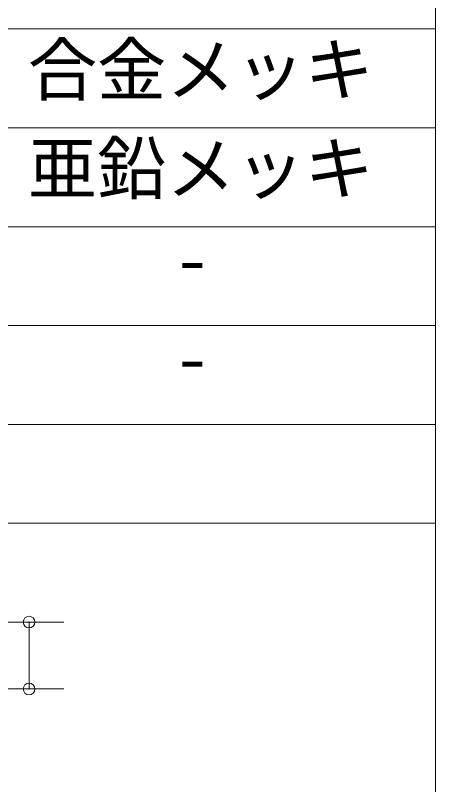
# Model space of a CAD drawing. Units: millimetres at full size, sheet at 1:20. Extents: x -4100 to 3700, y -3386 to 2063.
# Drawn here: x 3339 to 3700, y 734 to 1395 of the extents above; entities that cross this region are included whole.
import ezdxf
from ezdxf.enums import TextEntityAlignment as Align

# ---------------------------------------------------------------- set-up
doc = ezdxf.new("R2010")
doc.units = ezdxf.units.MM
doc.header["$LTSCALE"] = 20
doc.header["$PDMODE"] = 32
doc.header["$PDSIZE"] = 10
for name, color, linetype, lineweight in [('0-0', 7, 'Continuous', 9), ('0-1', 7, 'Continuous', 9), ('0-2', 7, 'Continuous', 9), ('0-5', 7, 'Continuous', 9), ('1-2', 6, 'Continuous', 9)]:
    doc.layers.add(name, color=color, linetype=linetype, lineweight=lineweight)
doc.styles.add('ＭＳ ゴシック', font='')
doc.styles.get('ＭＳ ゴシック').set_extended_font_data('MS Gothic')

msp = doc.modelspace()

# ---------------------------------------------------------------- linework, layer by layer
at = {"layer": '0-0'}
for p in [(3350.52, 873.55), (3350.52, 816.05)]:
    msp.add_point(p, dxfattribs=at)
at = {"layer": '0-1', "color": 5}
msp.add_lwpolyline([(3700.24, 2063.48), (3700.24, -3386.39), (-4099.57, -3386.39), (-4099.57, 2063.48)], close=True, dxfattribs=at)
at = {"layer": '0-2', "color": 1}
for p, q in [((3700.24, 958.48), (3700.24, 1978.48)), ((3700.24, 1383.48), (1724.24, 1383.48)), ((3700.24, 1298.48), (1724.24, 1298.48)), ((3700.24, 1213.48), (1724.24, 1213.48)), ((3700.24, 1128.48), (1724.24, 1128.48)), ((3700.24, 1043.48), (1724.24, 1043.48)), ((3700.24, 1043.48), (1724.24, 1043.48)), ((3700.24, 1043.48), (3700.24, -2781.52)), ((736.24, 958.48), (3700.24, 958.48)), ((3700.24, 958.48), (1724.24, 958.48))]:
    msp.add_line(p, q, dxfattribs=at)
at = {"layer": '0-2', "color": 6}
for p, q in [((3151.49, 873.55), (3380.52, 873.55)), ((3151.49, 873.55), (3380.52, 873.55)), ((3350.52, 816.05), (3350.52, 873.55)), ((3165.7, 816.05), (3380.52, 816.05)), ((3165.7, 816.05), (3380.52, 816.05))]:
    msp.add_line(p, q, dxfattribs=at)
at = {"layer": '0-2'}
for p in [(3350.52, 873.55), (3350.52, 816.05)]:
    msp.add_point(p, dxfattribs=at)
at = {"layer": '0-5', "color": 1}
for p, q in [((3700.24, 958.48), (3700.24, 1978.48)), ((3700.24, 1383.48), (1724.24, 1383.48)), ((3700.24, 1298.48), (1724.24, 1298.48)), ((3700.24, 1213.48), (1724.24, 1213.48)), ((3700.24, 1128.48), (1724.24, 1128.48)), ((3700.24, 1043.48), (1724.24, 1043.48)), ((3700.24, 1043.48), (1724.24, 1043.48)), ((3700.24, 1043.48), (3700.24, -2781.52)), ((736.24, 958.48), (3700.24, 958.48)), ((3700.24, 958.48), (1724.24, 958.48))]:
    msp.add_line(p, q, dxfattribs=at)
at = {"layer": '1-2'}
msp.add_line((3350.52, 816.05), (3350.52, 873.55), dxfattribs=at)

# ---------------------------------------------------------------- texts
at = {"layer": '0-2', "style": 'ＭＳ ゴシック'}
for s, p in [('合金メッキ', (3349.5, 1313.69)), ('亜鉛メッキ', (3349.5, 1228.69)), ('-', (3476.12, 1150.32)), ('-', (3476.12, 1065.32))]:
    msp.add_text(s, height=43.62, dxfattribs=at).set_placement(p, align=Align.BOTTOM_LEFT)
at = {"layer": '0-5', "style": 'ＭＳ ゴシック'}
for s, p in [('合金メッキ', (3349.5, 1313.69)), ('亜鉛メッキ', (3349.5, 1228.69)), ('-', (3476.12, 1150.32)), ('-', (3476.12, 1065.32))]:
    msp.add_text(s, height=43.62, dxfattribs=at).set_placement(p, align=Align.BOTTOM_LEFT)

doc.saveas('drawing.dxf')
